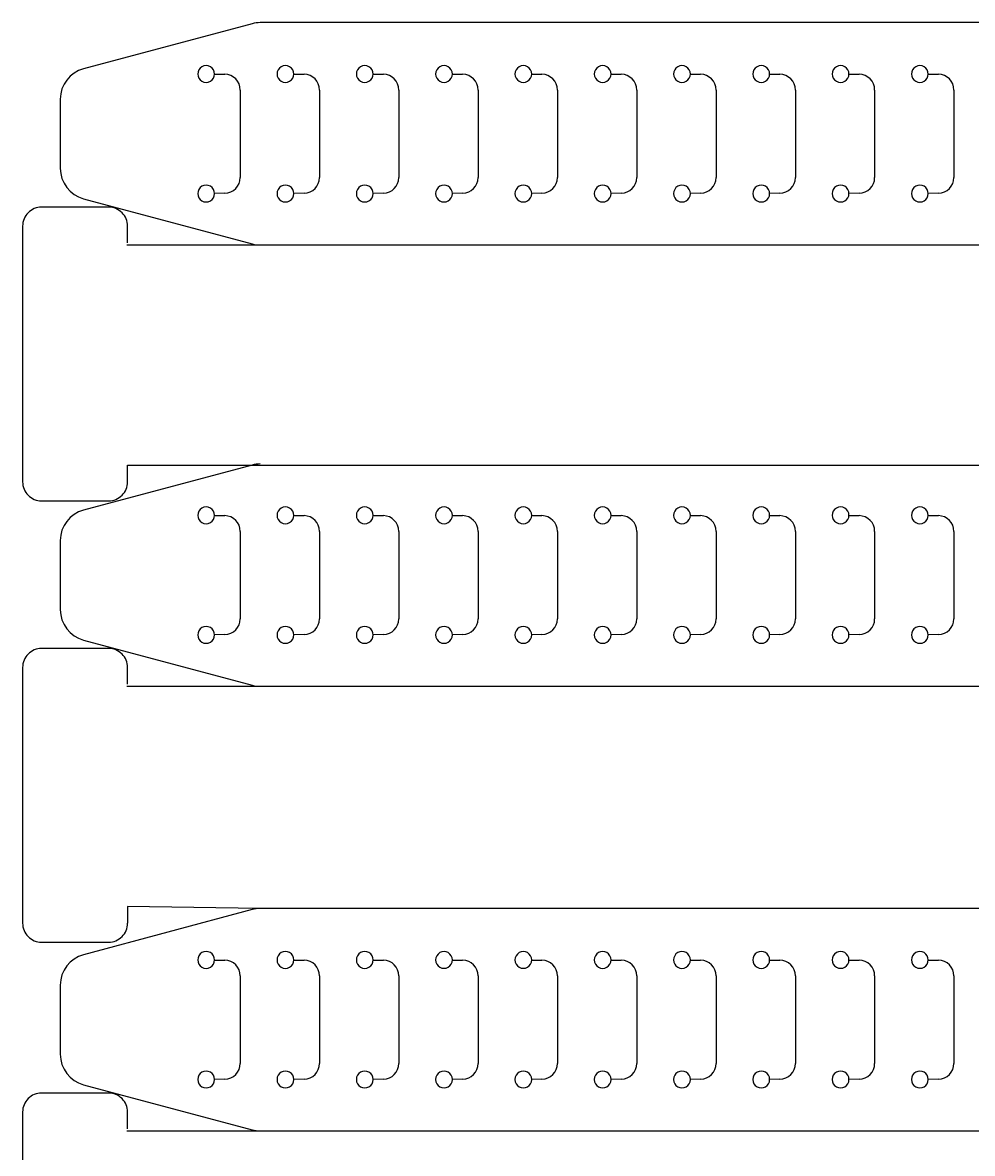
# Model space of a CAD drawing. Extents: x 7 to 1091, y 28 to 643.
# Drawn here: x 10.8 to 101.3, y 134.4 to 242.2 of the extents above; entities that cross this region are included whole.
import ezdxf

# ---------------------------------------------------------------- set-up
doc = ezdxf.new("R2010")
doc.units = 0
doc.layers.add('Layer_1', color=7, linetype='CONTINUOUS')

msp = doc.modelspace()

# ---------------------------------------------------------------- linework, layer by layer
at = {"layer": 'Layer_1', "color": 7}
for p, q in [((32.641773, 242.108433), (16.586566, 237.806466)), ((376.004693, 242.210668), (33.418222, 242.210668)), ((14.363035, 234.908697), (14.363035, 228.312661)), ((16.586566, 225.414865), (32.641773, 221.112898)), ((18.976942, 224.613997), (12.576936, 224.613997)), ((10.776949, 222.813984), (10.776949, 198.414003)), ((20.776955, 221.213996), (20.776955, 222.813984)), ((20.71822, 221.010663), (376.004693, 221.010663)), ((32.641773, 200.026059), (16.586566, 195.724093)), ((20.776955, 198.414003), (20.776955, 200.013992)), ((20.776955, 200.013992), (363.363431, 200.013992)), ((12.576936, 196.61399), (18.976942, 196.61399)), ((14.363034, 192.826323), (14.363034, 186.230287)), ((16.586566, 183.332491), (32.641773, 179.030525)), ((18.976942, 182.531624), (12.576936, 182.531624)), ((10.776949, 180.731611), (10.776949, 156.33163)), ((20.776955, 179.131622), (20.776955, 180.731611)), ((20.71822, 178.92829), (376.004693, 178.92829)), ((32.641773, 157.634944), (16.586566, 153.332977)), ((33.418219, 157.737179), (20.776955, 157.931618)), ((20.776955, 157.931618), (20.776955, 156.33163)), ((376.004693, 157.737179), (33.418219, 157.737179)), ((12.576936, 154.531617), (18.976942, 154.531617)), ((14.363034, 150.435208), (14.363034, 143.839172)), ((16.586566, 140.941376), (32.641773, 136.639409)), ((18.976942, 140.140508), (12.576936, 140.140508)), ((10.776949, 138.340495), (10.776949, 113.940514)), ((20.776955, 136.740507), (20.776955, 138.340495)), ((20.71822, 136.537174), (376.004693, 136.537174))]:
    msp.add_line(p, q, dxfattribs=at)
at = {"layer": 'Layer_1', "color": 1}
for p, q in [((29.062913, 237.29799), (30.03531, 237.282644)), ((29.063019, 237.310664), (29.063019, 237.310664)), ((36.619889, 237.29799), (37.592286, 237.282644)), ((36.619995, 237.310664), (36.619995, 237.310664)), ((44.176894, 237.29799), (45.149262, 237.282644)), ((44.176971, 237.310664), (44.176971, 237.310664)), ((51.733868, 237.29799), (52.706265, 237.282644)), ((51.733974, 237.310664), (51.733974, 237.310664)), ((59.290844, 237.29799), (60.263241, 237.282644)), ((59.290953, 237.310664), (59.290953, 237.310664)), ((66.847823, 237.29799), (67.82022, 237.282644)), ((66.847926, 237.310664), (66.847926, 237.310664)), ((74.404797, 237.29799), (75.377193, 237.282644)), ((74.404903, 237.310664), (74.404903, 237.310664)), ((81.961799, 237.29799), (82.93417, 237.282644)), ((81.961879, 237.310664), (81.961879, 237.310664)), ((89.518776, 237.29799), (90.491175, 237.282644)), ((89.518882, 237.310664), (89.518882, 237.310664)), ((97.075752, 237.29799), (98.048151, 237.282644)), ((97.075858, 237.310664), (97.075858, 237.310664)), ((31.511552, 235.782774), (31.511552, 227.438557)), ((39.068528, 235.782774), (39.068528, 227.438557)), ((46.625505, 235.782774), (46.625505, 227.438557)), ((54.182481, 235.782774), (54.182481, 227.438557)), ((61.739486, 235.782774), (61.739486, 227.438557)), ((69.29646, 235.782774), (69.29646, 227.438557)), ((76.853436, 235.782774), (76.853436, 227.438557)), ((84.410412, 235.782774), (84.410412, 227.438557)), ((91.967389, 235.782774), (91.967389, 227.438557)), ((99.524365, 235.782774), (99.524365, 227.438557)), ((30.03531, 225.93874), (29.062913, 225.923394)), ((29.063019, 225.910667), (29.063019, 225.910667)), ((37.592286, 225.93874), (36.619889, 225.923394)), ((36.619995, 225.910667), (36.619995, 225.910667)), ((45.149262, 225.93874), (44.176894, 225.923394)), ((44.176971, 225.910667), (44.176971, 225.910667)), ((52.706267, 225.93874), (51.733871, 225.923394)), ((51.733974, 225.910667), (51.733974, 225.910667)), ((60.263244, 225.93874), (59.290847, 225.923394)), ((59.290953, 225.910667), (59.290953, 225.910667)), ((67.820217, 225.93874), (66.847821, 225.923394)), ((66.847926, 225.910667), (66.847926, 225.910667)), ((75.377193, 225.93874), (74.404797, 225.923394)), ((74.404903, 225.910667), (74.404903, 225.910667)), ((82.93417, 225.93874), (81.961799, 225.923394)), ((81.961879, 225.910667), (81.961879, 225.910667)), ((90.491172, 225.93874), (89.518776, 225.923394)), ((89.518882, 225.910667), (89.518882, 225.910667)), ((98.048149, 225.93874), (97.075752, 225.923394)), ((97.075858, 225.910667), (97.075858, 225.910667)), ((29.062913, 195.215617), (30.03531, 195.200271)), ((29.063019, 195.22829), (29.063019, 195.22829)), ((36.619889, 195.215617), (37.592286, 195.200271)), ((36.619995, 195.22829), (36.619995, 195.22829)), ((44.176892, 195.215617), (45.149262, 195.200271)), ((44.176971, 195.22829), (44.176971, 195.22829)), ((51.733868, 195.215617), (52.706265, 195.200271)), ((51.733974, 195.22829), (51.733974, 195.22829)), ((59.290844, 195.215617), (60.263241, 195.200271)), ((59.29095, 195.22829), (59.29095, 195.22829)), ((66.847821, 195.215617), (67.820217, 195.200271)), ((66.847926, 195.22829), (66.847926, 195.22829)), ((74.404797, 195.215617), (75.377193, 195.200271)), ((74.404903, 195.22829), (74.404903, 195.22829)), ((81.961799, 195.215617), (82.93417, 195.200271)), ((81.961879, 195.22829), (81.961879, 195.22829)), ((89.518776, 195.215617), (90.491172, 195.200271)), ((89.518882, 195.22829), (89.518882, 195.22829)), ((97.075752, 195.215617), (98.048149, 195.200271)), ((97.075858, 195.22829), (97.075858, 195.22829)), ((31.511552, 193.700401), (31.511552, 185.356183)), ((39.068528, 193.700401), (39.068528, 185.356183)), ((46.625505, 193.700401), (46.625505, 185.356183)), ((54.182481, 193.700401), (54.182481, 185.356183)), ((61.739484, 193.700401), (61.739484, 185.356183)), ((69.29646, 193.700401), (69.29646, 185.356183)), ((76.853436, 193.700401), (76.853436, 185.356183)), ((84.410412, 193.700401), (84.410412, 185.356183)), ((91.967389, 193.700401), (91.967389, 185.356183)), ((99.524365, 193.700401), (99.524365, 185.356183)), ((30.03531, 183.856366), (29.062913, 183.84102)), ((29.063019, 183.828294), (29.063019, 183.828294)), ((37.592286, 183.856366), (36.619889, 183.84102)), ((36.619995, 183.828294), (36.619995, 183.828294)), ((45.149262, 183.856366), (44.176892, 183.84102)), ((44.176971, 183.828294), (44.176971, 183.828294)), ((52.706265, 183.856366), (51.733868, 183.84102)), ((51.733974, 183.828294), (51.733974, 183.828294)), ((60.263241, 183.856366), (59.290844, 183.84102)), ((59.29095, 183.828294), (59.29095, 183.828294)), ((67.820217, 183.856366), (66.847821, 183.84102)), ((66.847926, 183.828294), (66.847926, 183.828294)), ((75.377193, 183.856366), (74.404797, 183.84102)), ((74.404903, 183.828294), (74.404903, 183.828294)), ((82.93417, 183.856366), (81.961799, 183.84102)), ((81.961879, 183.828294), (81.961879, 183.828294)), ((90.491172, 183.856366), (89.518776, 183.84102)), ((89.518882, 183.828294), (89.518882, 183.828294)), ((98.048149, 183.856366), (97.075752, 183.84102)), ((97.075858, 183.828294), (97.075858, 183.828294)), ((29.062913, 152.824501), (30.03531, 152.809155)), ((29.063019, 152.837175), (29.063019, 152.837175)), ((36.619889, 152.824501), (37.592286, 152.809155)), ((36.619995, 152.837175), (36.619995, 152.837175)), ((44.176892, 152.824501), (45.149262, 152.809155)), ((44.176971, 152.837175), (44.176971, 152.837175)), ((51.733868, 152.824501), (52.706265, 152.809155)), ((51.733974, 152.837175), (51.733974, 152.837175)), ((59.290844, 152.824501), (60.263241, 152.809155)), ((59.29095, 152.837175), (59.29095, 152.837175)), ((66.847821, 152.824501), (67.820217, 152.809155)), ((66.847926, 152.837175), (66.847926, 152.837175)), ((74.404797, 152.824501), (75.377193, 152.809155)), ((74.404903, 152.837175), (74.404903, 152.837175)), ((81.961799, 152.824501), (82.93417, 152.809155)), ((81.961879, 152.837175), (81.961879, 152.837175)), ((89.518776, 152.824501), (90.491172, 152.809155)), ((89.518882, 152.837175), (89.518882, 152.837175)), ((97.075752, 152.824501), (98.048149, 152.809155)), ((97.075858, 152.837175), (97.075858, 152.837175)), ((31.511552, 151.309285), (31.511552, 142.965068)), ((39.068528, 151.309285), (39.068528, 142.965068)), ((46.625505, 151.309285), (46.625505, 142.965068)), ((54.182481, 151.309285), (54.182481, 142.965068)), ((61.739484, 151.309285), (61.739484, 142.965068)), ((69.29646, 151.309285), (69.29646, 142.965068)), ((76.853436, 151.309285), (76.853436, 142.965068)), ((84.410412, 151.309285), (84.410412, 142.965068)), ((91.967389, 151.309285), (91.967389, 142.965068)), ((99.524365, 151.309285), (99.524365, 142.965068)), ((30.03531, 141.465251), (29.062913, 141.449905)), ((29.063019, 141.437178), (29.063019, 141.437178)), ((37.592286, 141.465251), (36.619889, 141.449905)), ((36.619995, 141.437178), (36.619995, 141.437178)), ((45.149262, 141.465251), (44.176892, 141.449905)), ((44.176971, 141.437178), (44.176971, 141.437178)), ((52.706265, 141.465251), (51.733868, 141.449905)), ((51.733974, 141.437178), (51.733974, 141.437178)), ((60.263241, 141.465251), (59.290844, 141.449905)), ((59.29095, 141.437178), (59.29095, 141.437178)), ((67.820217, 141.465251), (66.847821, 141.449905)), ((66.847926, 141.437178), (66.847926, 141.437178)), ((75.377193, 141.465251), (74.404797, 141.449905)), ((74.404903, 141.437178), (74.404903, 141.437178)), ((82.93417, 141.465251), (81.961799, 141.449905)), ((81.961879, 141.437178), (81.961879, 141.437178)), ((90.491172, 141.465251), (89.518776, 141.449905)), ((89.518882, 141.437178), (89.518882, 141.437178)), ((98.048149, 141.465251), (97.075752, 141.449905)), ((97.075858, 141.437178), (97.075858, 141.437178))]:
    msp.add_line(p, q, dxfattribs=at)
at = {"layer": 'Layer_1', "color": 7}
for points in [[(33.418222, 242.210668), (33.156051, 242.210668), (32.895011, 242.176298), (32.641775, 242.108433)], [(16.586566, 237.806466), (15.275024, 237.455047), (14.363037, 236.266512), (14.363035, 234.908697)], [(14.363035, 228.312634), (14.363037, 226.954819), (15.275024, 225.766311), (16.586566, 225.414865)], [(12.576936, 224.613997), (12.099548, 224.613997), (11.641713, 224.424344), (11.304158, 224.086762)], [(20.249747, 224.086789), (19.912191, 224.424344), (19.45433, 224.613997), (18.976942, 224.613997)], [(11.304158, 224.086762), (10.966576, 223.749207), (10.776949, 223.291372), (10.776949, 222.813984)], [(20.776955, 222.813984), (20.776955, 223.291372), (20.587328, 223.749207), (20.249747, 224.086789)], [(32.641773, 221.112898), (32.895008, 221.045059), (33.156051, 221.010663), (33.418219, 221.010663)], [(33.418219, 200.128294), (33.156049, 200.128294), (32.895008, 200.093925), (32.641773, 200.026059)], [(10.776949, 198.414003), (10.776949, 197.936616), (10.966576, 197.478781), (11.304158, 197.141199)], [(20.249747, 197.141199), (20.587328, 197.478754), (20.776955, 197.936589), (20.776955, 198.414003)], [(11.304158, 197.141199), (11.641713, 196.803643), (12.099548, 196.61399), (12.576936, 196.61399)], [(18.976942, 196.61399), (19.45433, 196.61399), (19.912191, 196.803617), (20.249747, 197.141199)], [(16.586566, 195.724093), (15.275023, 195.372673), (14.363036, 194.184139), (14.363034, 192.826323)], [(14.363034, 186.230261), (14.363036, 184.872446), (15.275023, 183.683937), (16.586566, 183.332491)], [(12.576936, 182.531624), (12.099548, 182.531624), (11.641713, 182.341971), (11.304158, 182.004389)], [(20.249746, 182.004415), (19.912191, 182.341971), (19.454329, 182.531624), (18.976942, 182.531624)], [(11.304158, 182.004389), (10.966576, 181.666833), (10.776949, 181.208998), (10.776949, 180.731611)], [(20.776955, 180.731611), (20.776955, 181.208998), (20.587328, 181.666833), (20.249746, 182.004415)], [(32.641773, 179.030525), (32.895008, 178.962686), (33.156049, 178.92829), (33.418219, 178.92829)], [(33.418219, 157.737179), (33.156049, 157.737179), (32.895008, 157.702809), (32.641773, 157.634944)], [(10.776949, 156.33163), (10.776949, 155.854242), (10.966576, 155.396407), (11.304158, 155.058825)], [(20.249746, 155.058825), (20.587328, 155.396381), (20.776955, 155.854216), (20.776955, 156.33163)], [(11.304158, 155.058825), (11.641713, 154.72127), (12.099548, 154.531617), (12.576936, 154.531617)], [(18.976942, 154.531617), (19.454329, 154.531617), (19.912191, 154.721243), (20.249746, 155.058825)], [(16.586566, 153.332977), (15.275023, 152.981558), (14.363036, 151.793023), (14.363034, 150.435208)], [(14.363034, 143.839145), (14.363036, 142.48133), (15.275023, 141.292822), (16.586566, 140.941376)], [(11.304158, 139.613273), (10.966576, 139.275718), (10.776949, 138.817883), (10.776949, 138.340495)], [(12.576936, 140.140508), (12.099548, 140.140508), (11.641713, 139.950855), (11.304158, 139.613273)], [(20.249746, 139.6133), (19.912191, 139.950855), (19.454329, 140.140508), (18.976942, 140.140508)], [(20.776955, 138.340495), (20.776955, 138.817883), (20.587328, 139.275718), (20.249746, 139.6133)], [(32.641773, 136.639409), (32.895008, 136.57157), (33.156049, 136.537174), (33.418219, 136.537174)]]:
    msp.add_open_spline(points, degree=3, dxfattribs=at)
at = {"layer": 'Layer_1', "color": 1}
for points in [[(27.862146, 238.006042), (27.614176, 237.862452), (27.46194, 237.597207), (27.463033, 237.310664)], [(27.463033, 237.310664), (27.461975, 237.024146), (27.614176, 236.758902), (27.862146, 236.615312)], [(28.663905, 238.006042), (28.415938, 238.149631), (28.110111, 238.149631), (27.862144, 238.006042)], [(29.063019, 237.310664), (29.064077, 237.597207), (28.911873, 237.862452), (28.663905, 238.006042)], [(28.663905, 236.615312), (28.911873, 236.758902), (29.064111, 237.024146), (29.063019, 237.310664)], [(31.511552, 235.782774), (31.511555, 236.601951), (30.854372, 237.269627), (30.03531, 237.282591)], [(35.41912, 238.006042), (35.171155, 237.862452), (35.018916, 237.597207), (35.020007, 237.310664)], [(35.020009, 237.310664), (35.018951, 237.024146), (35.171155, 236.758902), (35.419123, 236.615312)], [(36.220882, 238.006042), (35.972917, 238.149631), (35.66709, 238.149631), (35.41912, 238.006042)], [(36.619995, 237.310664), (36.621053, 237.597207), (36.468849, 237.862452), (36.220882, 238.006042)], [(36.220882, 236.615312), (36.468849, 236.758902), (36.621088, 237.024146), (36.619998, 237.310664)], [(39.068528, 235.782774), (39.068531, 236.601951), (38.411348, 237.269627), (37.592286, 237.282591)], [(42.976038, 238.0062), (42.728041, 237.862585), (42.575816, 237.59726), (42.576983, 237.310664)], [(42.576983, 237.310664), (42.575925, 237.024093), (42.728041, 236.758769), (42.976038, 236.615153)], [(43.777916, 238.0062), (43.529919, 238.149843), (43.224035, 238.149843), (42.976038, 238.0062)], [(44.176971, 237.310664), (44.178029, 237.59726), (44.025913, 237.862585), (43.777916, 238.0062)], [(43.777916, 236.615153), (44.025913, 236.758769), (44.178135, 237.024093), (44.176971, 237.310664)], [(46.625505, 235.782774), (46.625507, 236.601951), (45.968325, 237.269627), (45.149262, 237.282591)], [(50.533961, 238.003502), (50.286438, 237.8606), (50.133959, 237.596493), (50.133959, 237.310664)], [(50.133959, 237.310664), (50.133959, 237.024861), (50.286438, 236.760754), (50.533961, 236.617852)], [(51.333971, 238.003502), (51.086451, 238.146403), (50.781484, 238.146403), (50.533961, 238.003502)], [(51.733974, 237.310664), (51.733974, 237.596493), (51.581494, 237.8606), (51.333971, 238.003502)], [(51.333971, 236.617852), (51.581494, 236.760754), (51.733974, 237.024861), (51.733974, 237.310664)], [(54.182481, 235.782774), (54.182484, 236.601951), (53.525319, 237.2696), (52.706267, 237.282591)], [(58.09094, 238.003502), (57.843415, 237.8606), (57.690935, 237.596493), (57.690935, 237.310664)], [(57.690935, 237.310664), (57.690935, 237.024861), (57.843415, 236.760754), (58.09094, 236.617852)], [(58.890945, 238.003502), (58.643425, 238.146403), (58.338463, 238.146403), (58.09094, 238.003502)], [(59.290953, 237.310664), (59.290953, 237.596493), (59.138468, 237.8606), (58.890945, 238.003502)], [(58.890945, 236.617852), (59.138468, 236.760754), (59.290953, 237.024861), (59.290953, 237.310664)], [(61.739486, 235.782774), (61.739489, 236.601951), (61.082304, 237.269627), (60.263244, 237.282591)], [(65.647051, 238.006042), (65.399084, 237.862452), (65.246848, 237.597207), (65.247938, 237.310664)], [(65.247941, 237.310664), (65.246882, 237.024146), (65.399084, 236.758902), (65.647054, 236.615312)], [(66.448816, 238.006042), (66.200848, 238.149631), (65.895022, 238.149631), (65.647054, 238.006042)], [(66.847926, 237.310664), (66.848985, 237.597207), (66.696781, 237.862452), (66.448813, 238.006042)], [(66.448816, 236.615312), (66.696783, 236.758902), (66.849022, 237.024146), (66.847929, 237.310664)], [(69.29646, 235.782774), (69.296463, 236.601951), (68.63928, 237.269627), (67.820217, 237.282591)], [(73.204028, 238.006042), (72.95606, 237.862452), (72.803824, 237.597207), (72.804914, 237.310664)], [(72.804914, 237.310664), (72.803856, 237.024146), (72.95606, 236.758902), (73.204028, 236.615312)], [(74.005789, 238.006042), (73.757822, 238.149631), (73.451995, 238.149631), (73.204028, 238.006042)], [(74.404903, 237.310664), (74.405961, 237.597207), (74.253757, 237.862452), (74.005789, 238.006042)], [(74.005789, 236.615312), (74.253757, 236.758902), (74.405995, 237.024146), (74.404903, 237.310664)], [(76.853436, 235.782774), (76.853439, 236.601951), (76.196256, 237.269627), (75.377193, 237.282591)], [(80.760946, 238.0062), (80.512946, 237.862585), (80.360729, 237.59726), (80.361891, 237.310664)], [(80.361891, 237.310664), (80.360832, 237.024093), (80.512946, 236.758769), (80.760946, 236.615153)], [(81.562824, 238.0062), (81.314827, 238.149843), (81.008942, 238.149843), (80.760946, 238.0062)], [(81.961879, 237.310664), (81.962937, 237.59726), (81.81082, 237.862585), (81.562824, 238.0062)], [(81.562824, 236.615153), (81.81082, 236.758769), (81.963046, 237.024093), (81.961879, 237.310664)], [(84.410412, 235.782774), (84.410415, 236.601951), (83.753232, 237.269627), (82.93417, 237.282591)], [(88.318872, 238.003502), (88.071349, 237.8606), (87.918867, 237.596493), (87.918867, 237.310664)], [(87.918867, 237.310664), (87.918867, 237.024861), (88.071349, 236.760754), (88.318872, 236.617852)], [(89.118877, 238.003502), (88.871354, 238.146403), (88.566395, 238.146403), (88.318872, 238.003502)], [(89.518882, 237.310664), (89.518882, 237.596493), (89.366402, 237.8606), (89.118877, 238.003502)], [(89.118877, 236.617852), (89.366402, 236.760754), (89.518882, 237.024861), (89.518882, 237.310664)], [(91.967389, 235.782774), (91.967391, 236.601951), (91.310225, 237.2696), (90.491172, 237.282591)], [(95.875845, 238.003502), (95.628322, 237.8606), (95.475843, 237.596493), (95.475843, 237.310664)], [(95.475843, 237.310664), (95.475843, 237.024861), (95.628325, 236.760754), (95.875845, 236.617852)], [(96.675855, 238.003502), (96.428332, 238.146403), (96.123368, 238.146403), (95.875845, 238.003502)], [(97.075858, 237.310664), (97.075858, 237.596493), (96.923378, 237.8606), (96.675855, 238.003502)], [(96.675855, 236.617852), (96.923378, 236.760754), (97.075858, 237.024861), (97.075858, 237.310664)], [(99.524365, 235.782774), (99.524368, 236.601951), (98.867201, 237.2696), (98.048149, 237.282591)], [(27.862146, 236.615312), (28.110114, 236.471723), (28.41594, 236.471723), (28.663908, 236.615312)], [(35.41912, 236.615312), (35.667087, 236.471723), (35.972914, 236.471723), (36.220882, 236.615312)], [(42.976038, 236.615153), (43.224035, 236.471511), (43.529919, 236.471511), (43.777916, 236.615153)], [(50.533961, 236.617852), (50.781484, 236.474924), (51.086451, 236.474924), (51.333971, 236.617852)], [(58.09094, 236.617852), (58.338463, 236.474924), (58.643425, 236.474924), (58.890945, 236.617852)], [(65.647051, 236.615312), (65.895019, 236.471723), (66.200848, 236.471723), (66.448813, 236.615312)], [(73.204028, 236.615312), (73.451998, 236.471723), (73.757822, 236.471723), (74.005789, 236.615312)], [(80.760946, 236.615153), (81.008945, 236.471511), (81.314827, 236.471511), (81.562824, 236.615153)], [(88.318872, 236.617852), (88.566395, 236.474924), (88.871354, 236.474924), (89.118877, 236.617852)], [(95.875845, 236.617852), (96.123368, 236.474924), (96.428332, 236.474924), (96.675855, 236.617852)], [(27.862146, 226.606045), (27.614176, 226.462456), (27.46194, 226.197211), (27.463033, 225.910667)], [(28.663905, 226.606045), (28.415938, 226.749635), (28.110111, 226.749635), (27.862144, 226.606045)], [(29.063019, 225.910667), (29.064077, 226.197211), (28.911873, 226.462456), (28.663905, 226.606045)], [(30.03531, 225.93874), (30.854372, 225.951704), (31.511555, 226.619407), (31.511552, 227.438557)], [(35.41912, 226.606045), (35.171155, 226.462456), (35.018916, 226.197211), (35.020007, 225.910667)], [(36.220882, 226.606045), (35.972917, 226.749635), (35.66709, 226.749635), (35.41912, 226.606045)], [(36.619995, 225.910667), (36.621053, 226.197211), (36.468849, 226.462456), (36.220882, 226.606045)], [(37.592286, 225.93874), (38.411351, 225.951704), (39.068531, 226.619407), (39.068528, 227.438557)], [(42.976038, 226.606204), (42.728041, 226.462588), (42.575816, 226.197264), (42.576983, 225.910667)], [(43.777916, 226.606204), (43.529919, 226.749846), (43.224035, 226.749846), (42.976038, 226.606204)], [(44.176971, 225.910667), (44.178029, 226.197264), (44.025913, 226.462588), (43.777916, 226.606204)], [(45.149262, 225.93874), (45.968327, 225.951704), (46.625507, 226.619407), (46.625505, 227.438557)], [(50.533961, 226.603505), (50.286438, 226.460604), (50.133959, 226.196497), (50.133959, 225.910667)], [(51.333971, 226.603505), (51.086451, 226.746407), (50.781484, 226.746407), (50.533961, 226.603505)], [(51.733974, 225.910667), (51.733974, 226.196497), (51.581494, 226.460604), (51.333971, 226.603505)], [(52.706267, 225.93874), (53.525319, 225.951704), (54.182484, 226.619407), (54.182481, 227.438557)], [(58.09094, 226.603505), (57.843415, 226.460604), (57.690935, 226.196497), (57.690935, 225.910667)], [(58.890945, 226.603505), (58.643425, 226.746407), (58.338463, 226.746407), (58.09094, 226.603505)], [(59.290953, 225.910667), (59.290953, 226.196497), (59.138468, 226.460604), (58.890945, 226.603505)], [(60.263244, 225.93874), (61.082306, 225.951704), (61.739489, 226.619407), (61.739486, 227.438557)], [(65.647051, 226.606045), (65.399084, 226.462456), (65.246848, 226.197211), (65.247938, 225.910667)], [(66.448816, 226.606045), (66.200848, 226.749635), (65.895022, 226.749635), (65.647054, 226.606045)], [(66.847926, 225.910667), (66.848985, 226.197211), (66.696781, 226.462456), (66.448813, 226.606045)], [(67.820217, 225.93874), (68.63928, 225.951704), (69.296463, 226.619407), (69.29646, 227.438557)], [(73.204028, 226.606045), (72.95606, 226.462456), (72.803824, 226.197211), (72.804914, 225.910667)], [(74.005789, 226.606045), (73.757822, 226.749635), (73.451995, 226.749635), (73.204028, 226.606045)], [(74.404903, 225.910667), (74.405961, 226.197211), (74.253757, 226.462456), (74.005789, 226.606045)], [(75.377193, 225.93874), (76.196256, 225.951704), (76.853439, 226.619407), (76.853436, 227.438557)], [(80.760946, 226.606204), (80.512946, 226.462588), (80.360729, 226.197264), (80.361891, 225.910667)], [(81.562824, 226.606204), (81.314827, 226.749846), (81.008942, 226.749846), (80.760946, 226.606204)], [(81.961879, 225.910667), (81.962937, 226.197264), (81.81082, 226.462588), (81.562824, 226.606204)], [(82.93417, 225.93874), (83.753232, 225.951704), (84.410415, 226.619407), (84.410412, 227.438557)], [(88.318872, 226.603505), (88.071349, 226.460604), (87.918867, 226.196497), (87.918867, 225.910667)], [(89.118877, 226.603505), (88.871354, 226.746407), (88.566395, 226.746407), (88.318872, 226.603505)], [(89.518882, 225.910667), (89.518882, 226.196497), (89.366402, 226.460604), (89.118877, 226.603505)], [(90.491172, 225.93874), (91.310225, 225.951704), (91.967391, 226.619407), (91.967389, 227.438557)], [(95.875845, 226.603505), (95.628322, 226.460604), (95.475843, 226.196497), (95.475843, 225.910667)], [(96.675855, 226.603505), (96.428332, 226.746407), (96.123368, 226.746407), (95.875845, 226.603505)], [(97.075858, 225.910667), (97.075858, 226.196497), (96.923378, 226.460604), (96.675855, 226.603505)], [(98.048149, 225.93874), (98.867201, 225.951704), (99.524368, 226.619407), (99.524365, 227.438557)], [(27.463033, 225.910667), (27.461975, 225.62415), (27.614176, 225.358905), (27.862146, 225.215316)], [(28.663905, 225.215316), (28.911873, 225.358905), (29.064111, 225.62415), (29.063019, 225.910667)], [(35.020009, 225.910667), (35.018951, 225.62415), (35.171155, 225.358905), (35.419123, 225.215316)], [(36.220882, 225.215316), (36.468849, 225.358905), (36.621088, 225.62415), (36.619998, 225.910667)], [(42.576983, 225.910667), (42.575925, 225.624097), (42.728041, 225.358773), (42.976038, 225.215131)], [(43.777916, 225.215131), (44.025913, 225.358773), (44.178135, 225.624097), (44.176971, 225.910667)], [(50.133959, 225.910667), (50.133959, 225.624865), (50.286438, 225.360757), (50.533961, 225.217856)], [(51.333971, 225.217856), (51.581494, 225.360757), (51.733974, 225.624865), (51.733974, 225.910667)], [(57.690935, 225.910667), (57.690935, 225.624865), (57.843415, 225.360757), (58.09094, 225.217856)], [(58.890945, 225.217856), (59.138468, 225.360757), (59.290953, 225.624865), (59.290953, 225.910667)], [(65.247941, 225.910667), (65.246882, 225.62415), (65.399084, 225.358905), (65.647054, 225.215316)], [(66.448816, 225.215316), (66.696783, 225.358905), (66.849022, 225.62415), (66.847929, 225.910667)], [(72.804914, 225.910667), (72.803856, 225.62415), (72.95606, 225.358905), (73.204028, 225.215316)], [(74.005789, 225.215316), (74.253757, 225.358905), (74.405995, 225.62415), (74.404903, 225.910667)], [(80.361891, 225.910667), (80.360832, 225.624097), (80.512946, 225.358773), (80.760946, 225.215131)], [(81.562824, 225.215131), (81.81082, 225.358773), (81.963046, 225.624097), (81.961879, 225.910667)], [(87.918867, 225.910667), (87.918867, 225.624865), (88.071349, 225.360757), (88.318872, 225.217856)], [(89.118877, 225.217856), (89.366402, 225.360757), (89.518882, 225.624865), (89.518882, 225.910667)], [(95.475843, 225.910667), (95.475843, 225.624865), (95.628325, 225.360757), (95.875845, 225.217856)], [(96.675855, 225.217856), (96.923378, 225.360757), (97.075858, 225.624865), (97.075858, 225.910667)], [(27.862146, 225.215316), (28.110114, 225.071727), (28.41594, 225.071727), (28.663908, 225.215316)], [(35.41912, 225.215316), (35.667087, 225.071727), (35.972914, 225.071727), (36.220882, 225.215316)], [(42.976038, 225.215131), (43.224035, 225.071515), (43.529919, 225.071515), (43.777916, 225.215131)], [(50.533961, 225.217856), (50.781484, 225.074928), (51.086451, 225.074928), (51.333971, 225.217856)], [(58.09094, 225.217856), (58.338463, 225.074928), (58.643425, 225.074928), (58.890945, 225.217856)], [(65.647051, 225.215316), (65.895019, 225.071727), (66.200848, 225.071727), (66.448813, 225.215316)], [(73.204028, 225.215316), (73.451998, 225.071727), (73.757822, 225.071727), (74.005789, 225.215316)], [(80.760946, 225.215131), (81.008945, 225.071515), (81.314827, 225.071515), (81.562824, 225.215131)], [(88.318872, 225.217856), (88.566395, 225.074928), (88.871354, 225.074928), (89.118877, 225.217856)], [(95.875845, 225.217856), (96.123368, 225.074928), (96.428332, 225.074928), (96.675855, 225.217856)], [(27.862144, 195.923668), (27.614176, 195.780079), (27.461938, 195.514834), (27.46303, 195.22829)], [(27.46303, 195.22829), (27.461972, 194.941773), (27.614176, 194.676528), (27.862144, 194.532939)], [(28.663905, 195.923668), (28.415938, 196.067258), (28.110111, 196.067258), (27.862144, 195.923668)], [(29.063019, 195.22829), (29.064077, 195.514834), (28.911873, 195.780079), (28.663905, 195.923668)], [(28.663905, 194.532939), (28.911873, 194.676528), (29.064111, 194.941773), (29.063019, 195.22829)], [(31.511552, 193.700401), (31.511555, 194.519577), (30.854372, 195.187253), (30.03531, 195.200218)], [(35.41912, 195.923668), (35.171152, 195.780079), (35.018914, 195.514834), (35.020007, 195.22829)], [(35.020007, 195.22829), (35.018948, 194.941773), (35.171152, 194.676528), (35.41912, 194.532939)], [(36.220882, 195.923668), (35.972914, 196.067258), (35.667087, 196.067258), (35.41912, 195.923668)], [(36.619995, 195.22829), (36.621053, 195.514834), (36.468849, 195.780079), (36.220882, 195.923668)], [(36.220882, 194.532939), (36.468849, 194.676528), (36.621088, 194.941773), (36.619995, 195.22829)], [(39.068528, 193.700401), (39.068531, 194.519577), (38.411348, 195.187253), (37.592286, 195.200218)], [(42.976038, 195.923827), (42.728041, 195.780211), (42.575816, 195.514887), (42.576983, 195.22829)], [(42.576983, 195.22829), (42.575925, 194.94172), (42.728041, 194.676396), (42.976038, 194.53278)], [(43.777916, 195.923827), (43.529919, 196.067469), (43.224035, 196.067469), (42.976038, 195.923827)], [(44.176971, 195.22829), (44.178029, 195.514887), (44.025913, 195.780211), (43.777916, 195.923827)], [(43.777916, 194.53278), (44.025913, 194.676396), (44.178135, 194.94172), (44.176971, 195.22829)], [(46.625505, 193.700401), (46.625507, 194.519577), (45.968325, 195.187253), (45.149262, 195.200218)], [(50.533961, 195.921128), (50.286438, 195.778227), (50.133959, 195.51412), (50.133959, 195.22829)], [(50.133959, 195.22829), (50.133959, 194.942487), (50.286438, 194.67838), (50.533961, 194.535479)], [(51.333971, 195.921128), (51.086449, 196.06403), (50.781484, 196.06403), (50.533961, 195.921128)], [(51.733974, 195.22829), (51.733974, 195.51412), (51.581494, 195.778227), (51.333971, 195.921128)], [(51.333971, 194.535479), (51.581494, 194.67838), (51.733974, 194.942487), (51.733974, 195.22829)], [(54.182481, 193.700401), (54.182484, 194.519577), (53.525317, 195.187227), (52.706265, 195.200218)], [(58.09094, 195.921128), (57.843415, 195.778227), (57.690935, 195.51412), (57.690935, 195.22829)], [(57.690935, 195.22829), (57.690935, 194.942487), (57.843415, 194.67838), (58.09094, 194.535479)], [(58.890945, 195.921128), (58.643422, 196.06403), (58.338463, 196.06403), (58.09094, 195.921128)], [(59.29095, 195.22829), (59.29095, 195.51412), (59.138468, 195.778227), (58.890945, 195.921128)], [(58.890945, 194.535479), (59.138468, 194.67838), (59.29095, 194.942487), (59.29095, 195.22829)], [(61.739484, 193.700401), (61.739486, 194.519577), (61.082304, 195.187253), (60.263241, 195.200218)], [(65.647051, 195.923668), (65.399084, 195.780079), (65.246845, 195.514834), (65.247938, 195.22829)], [(65.247938, 195.22829), (65.24688, 194.941773), (65.399084, 194.676528), (65.647051, 194.532939)], [(66.448813, 195.923668), (66.200845, 196.067258), (65.895019, 196.067258), (65.647051, 195.923668)], [(66.847926, 195.22829), (66.848985, 195.514834), (66.696781, 195.780079), (66.448813, 195.923668)], [(66.448813, 194.532939), (66.696781, 194.676528), (66.849019, 194.941773), (66.847926, 195.22829)], [(69.29646, 193.700401), (69.296463, 194.519577), (68.63928, 195.187253), (67.820217, 195.200218)], [(73.204028, 195.923668), (72.95606, 195.780079), (72.803822, 195.514834), (72.804914, 195.22829)], [(72.804914, 195.22829), (72.803856, 194.941773), (72.95606, 194.676528), (73.204028, 194.532939)], [(74.005789, 195.923668), (73.757822, 196.067258), (73.451995, 196.067258), (73.204028, 195.923668)], [(74.404903, 195.22829), (74.405961, 195.514834), (74.253757, 195.780079), (74.005789, 195.923668)], [(74.005789, 194.532939), (74.253757, 194.676528), (74.405995, 194.941773), (74.404903, 195.22829)], [(76.853436, 193.700401), (76.853439, 194.519577), (76.196256, 195.187253), (75.377193, 195.200218)], [(80.760946, 195.923827), (80.512946, 195.780211), (80.360726, 195.514887), (80.361891, 195.22829)], [(80.361891, 195.22829), (80.360832, 194.94172), (80.512946, 194.676396), (80.760946, 194.53278)], [(81.562824, 195.923827), (81.314827, 196.067469), (81.008942, 196.067469), (80.760946, 195.923827)], [(81.961879, 195.22829), (81.962937, 195.514887), (81.81082, 195.780211), (81.562824, 195.923827)], [(81.562824, 194.53278), (81.81082, 194.676396), (81.963046, 194.94172), (81.961879, 195.22829)], [(84.410412, 193.700401), (84.410415, 194.519577), (83.753232, 195.187253), (82.93417, 195.200218)], [(88.318872, 195.921128), (88.071349, 195.778227), (87.918867, 195.51412), (87.918867, 195.22829)], [(87.918867, 195.22829), (87.918867, 194.942487), (88.071349, 194.67838), (88.318872, 194.535479)], [(89.118877, 195.921128), (88.871354, 196.06403), (88.566395, 196.06403), (88.318872, 195.921128)], [(89.518882, 195.22829), (89.518882, 195.51412), (89.366402, 195.778227), (89.118877, 195.921128)], [(89.118877, 194.535479), (89.366402, 194.67838), (89.518882, 194.942487), (89.518882, 195.22829)], [(91.967389, 193.700401), (91.967391, 194.519577), (91.310225, 195.187227), (90.491172, 195.200218)], [(95.875845, 195.921128), (95.628322, 195.778227), (95.475843, 195.51412), (95.475843, 195.22829)], [(95.475843, 195.22829), (95.475843, 194.942487), (95.628322, 194.67838), (95.875845, 194.535479)], [(96.675855, 195.921128), (96.428332, 196.06403), (96.123368, 196.06403), (95.875845, 195.921128)], [(97.075858, 195.22829), (97.075858, 195.51412), (96.923378, 195.778227), (96.675855, 195.921128)], [(96.675855, 194.535479), (96.923378, 194.67838), (97.075858, 194.942487), (97.075858, 195.22829)], [(99.524365, 193.700401), (99.524368, 194.519577), (98.867201, 195.187227), (98.048149, 195.200218)], [(27.862144, 194.532939), (28.110111, 194.389349), (28.415938, 194.389349), (28.663905, 194.532939)], [(35.41912, 194.532939), (35.667087, 194.389349), (35.972914, 194.389349), (36.220882, 194.532939)], [(42.976038, 194.53278), (43.224035, 194.389138), (43.529919, 194.389138), (43.777916, 194.53278)], [(50.533961, 194.535479), (50.781484, 194.392551), (51.086449, 194.392551), (51.333971, 194.535479)], [(58.09094, 194.535479), (58.338463, 194.392551), (58.643422, 194.392551), (58.890945, 194.535479)], [(65.647051, 194.532939), (65.895019, 194.389349), (66.200845, 194.389349), (66.448813, 194.532939)], [(73.204028, 194.532939), (73.451995, 194.389349), (73.757822, 194.389349), (74.005789, 194.532939)], [(80.760946, 194.53278), (81.008942, 194.389138), (81.314827, 194.389138), (81.562824, 194.53278)], [(88.318872, 194.535479), (88.566395, 194.392551), (88.871354, 194.392551), (89.118877, 194.535479)], [(95.875845, 194.535479), (96.123368, 194.392551), (96.428332, 194.392551), (96.675855, 194.535479)], [(27.862144, 184.523672), (27.614176, 184.380083), (27.461938, 184.114838), (27.46303, 183.828294)], [(28.663905, 184.523672), (28.415938, 184.667261), (28.110111, 184.667261), (27.862144, 184.523672)], [(29.063019, 183.828294), (29.064077, 184.114838), (28.911873, 184.380083), (28.663905, 184.523672)], [(30.03531, 183.856366), (30.854372, 183.869331), (31.511555, 184.537033), (31.511552, 185.356183)], [(35.41912, 184.523672), (35.171152, 184.380083), (35.018914, 184.114838), (35.020007, 183.828294)], [(36.220882, 184.523672), (35.972914, 184.667261), (35.667087, 184.667261), (35.41912, 184.523672)], [(36.619995, 183.828294), (36.621053, 184.114838), (36.468849, 184.380083), (36.220882, 184.523672)], [(37.592286, 183.856366), (38.411348, 183.869331), (39.068531, 184.537033), (39.068528, 185.356183)], [(42.976038, 184.523831), (42.728041, 184.380215), (42.575816, 184.114891), (42.576983, 183.828294)], [(43.777916, 184.523831), (43.529919, 184.667473), (43.224035, 184.667473), (42.976038, 184.523831)], [(44.176971, 183.828294), (44.178029, 184.114891), (44.025913, 184.380215), (43.777916, 184.523831)], [(45.149262, 183.856366), (45.968325, 183.869331), (46.625507, 184.537033), (46.625505, 185.356183)], [(50.533961, 184.521132), (50.286438, 184.37823), (50.133959, 184.114123), (50.133959, 183.828294)], [(51.333971, 184.521132), (51.086449, 184.664033), (50.781484, 184.664033), (50.533961, 184.521132)], [(51.733974, 183.828294), (51.733974, 184.114123), (51.581494, 184.37823), (51.333971, 184.521132)], [(52.706265, 183.856366), (53.525317, 183.869331), (54.182484, 184.537033), (54.182481, 185.356183)], [(58.09094, 184.521132), (57.843415, 184.37823), (57.690935, 184.114123), (57.690935, 183.828294)], [(58.890945, 184.521132), (58.643422, 184.664033), (58.338463, 184.664033), (58.09094, 184.521132)], [(59.29095, 183.828294), (59.29095, 184.114123), (59.138468, 184.37823), (58.890945, 184.521132)], [(60.263241, 183.856366), (61.082304, 183.869331), (61.739486, 184.537033), (61.739484, 185.356183)], [(65.647051, 184.523672), (65.399084, 184.380083), (65.246845, 184.114838), (65.247938, 183.828294)], [(66.448813, 184.523672), (66.200845, 184.667261), (65.895019, 184.667261), (65.647051, 184.523672)], [(66.847926, 183.828294), (66.848985, 184.114838), (66.696781, 184.380083), (66.448813, 184.523672)], [(67.820217, 183.856366), (68.63928, 183.869331), (69.296463, 184.537033), (69.29646, 185.356183)], [(73.204028, 184.523672), (72.95606, 184.380083), (72.803822, 184.114838), (72.804914, 183.828294)], [(74.005789, 184.523672), (73.757822, 184.667261), (73.451995, 184.667261), (73.204028, 184.523672)], [(74.404903, 183.828294), (74.405961, 184.114838), (74.253757, 184.380083), (74.005789, 184.523672)], [(75.377193, 183.856366), (76.196256, 183.869331), (76.853439, 184.537033), (76.853436, 185.356183)], [(80.760946, 184.523831), (80.512946, 184.380215), (80.360726, 184.114891), (80.361891, 183.828294)], [(81.562824, 184.523831), (81.314827, 184.667473), (81.008942, 184.667473), (80.760946, 184.523831)], [(81.961879, 183.828294), (81.962937, 184.114891), (81.81082, 184.380215), (81.562824, 184.523831)], [(82.93417, 183.856366), (83.753232, 183.869331), (84.410415, 184.537033), (84.410412, 185.356183)], [(88.318872, 184.521132), (88.071349, 184.37823), (87.918867, 184.114123), (87.918867, 183.828294)], [(89.118877, 184.521132), (88.871354, 184.664033), (88.566395, 184.664033), (88.318872, 184.521132)], [(89.518882, 183.828294), (89.518882, 184.114123), (89.366402, 184.37823), (89.118877, 184.521132)], [(90.491172, 183.856366), (91.310225, 183.869331), (91.967391, 184.537033), (91.967389, 185.356183)], [(95.875845, 184.521132), (95.628322, 184.37823), (95.475843, 184.114123), (95.475843, 183.828294)], [(96.675855, 184.521132), (96.428332, 184.664033), (96.123368, 184.664033), (95.875845, 184.521132)], [(97.075858, 183.828294), (97.075858, 184.114123), (96.923378, 184.37823), (96.675855, 184.521132)], [(98.048149, 183.856366), (98.867201, 183.869331), (99.524368, 184.537033), (99.524365, 185.356183)], [(27.46303, 183.828294), (27.461972, 183.541777), (27.614176, 183.276532), (27.862144, 183.132943)], [(28.663905, 183.132943), (28.911873, 183.276532), (29.064111, 183.541777), (29.063019, 183.828294)], [(35.020007, 183.828294), (35.018948, 183.541777), (35.171152, 183.276532), (35.41912, 183.132943)], [(36.220882, 183.132943), (36.468849, 183.276532), (36.621088, 183.541777), (36.619995, 183.828294)], [(42.576983, 183.828294), (42.575925, 183.541724), (42.728041, 183.2764), (42.976038, 183.132757)], [(43.777916, 183.132757), (44.025913, 183.2764), (44.178135, 183.541724), (44.176971, 183.828294)], [(50.133959, 183.828294), (50.133959, 183.542491), (50.286438, 183.278384), (50.533961, 183.135483)], [(51.333971, 183.135483), (51.581494, 183.278384), (51.733974, 183.542491), (51.733974, 183.828294)], [(57.690935, 183.828294), (57.690935, 183.542491), (57.843415, 183.278384), (58.09094, 183.135483)], [(58.890945, 183.135483), (59.138468, 183.278384), (59.29095, 183.542491), (59.29095, 183.828294)], [(65.247938, 183.828294), (65.24688, 183.541777), (65.399084, 183.276532), (65.647051, 183.132943)], [(66.448813, 183.132943), (66.696781, 183.276532), (66.849019, 183.541777), (66.847926, 183.828294)], [(72.804914, 183.828294), (72.803856, 183.541777), (72.95606, 183.276532), (73.204028, 183.132943)], [(74.005789, 183.132943), (74.253757, 183.276532), (74.405995, 183.541777), (74.404903, 183.828294)], [(80.361891, 183.828294), (80.360832, 183.541724), (80.512946, 183.2764), (80.760946, 183.132757)], [(81.562824, 183.132757), (81.81082, 183.2764), (81.963046, 183.541724), (81.961879, 183.828294)], [(87.918867, 183.828294), (87.918867, 183.542491), (88.071349, 183.278384), (88.318872, 183.135483)], [(89.118877, 183.135483), (89.366402, 183.278384), (89.518882, 183.542491), (89.518882, 183.828294)], [(95.475843, 183.828294), (95.475843, 183.542491), (95.628322, 183.278384), (95.875845, 183.135483)], [(96.675855, 183.135483), (96.923378, 183.278384), (97.075858, 183.542491), (97.075858, 183.828294)], [(27.862144, 183.132943), (28.110111, 182.989353), (28.415938, 182.989353), (28.663905, 183.132943)], [(35.41912, 183.132943), (35.667087, 182.989353), (35.972914, 182.989353), (36.220882, 183.132943)], [(42.976038, 183.132757), (43.224035, 182.989142), (43.529919, 182.989142), (43.777916, 183.132757)], [(50.533961, 183.135483), (50.781484, 182.992555), (51.086449, 182.992555), (51.333971, 183.135483)], [(58.09094, 183.135483), (58.338463, 182.992555), (58.643422, 182.992555), (58.890945, 183.135483)], [(65.647051, 183.132943), (65.895019, 182.989353), (66.200845, 182.989353), (66.448813, 183.132943)], [(73.204028, 183.132943), (73.451995, 182.989353), (73.757822, 182.989353), (74.005789, 183.132943)], [(80.760946, 183.132757), (81.008942, 182.989142), (81.314827, 182.989142), (81.562824, 183.132757)], [(88.318872, 183.135483), (88.566395, 182.992555), (88.871354, 182.992555), (89.118877, 183.135483)], [(95.875845, 183.135483), (96.123368, 182.992555), (96.428332, 182.992555), (96.675855, 183.135483)], [(27.862144, 153.532553), (27.614176, 153.388963), (27.461938, 153.123718), (27.46303, 152.837175)], [(28.663905, 153.532553), (28.415938, 153.676142), (28.110111, 153.676142), (27.862144, 153.532553)], [(29.063019, 152.837175), (29.064077, 153.123718), (28.911873, 153.388963), (28.663905, 153.532553)], [(35.41912, 153.532553), (35.171152, 153.388963), (35.018914, 153.123718), (35.020007, 152.837175)], [(36.220882, 153.532553), (35.972914, 153.676142), (35.667087, 153.676142), (35.41912, 153.532553)], [(36.619995, 152.837175), (36.621053, 153.123718), (36.468849, 153.388963), (36.220882, 153.532553)], [(42.976038, 153.532711), (42.728041, 153.389095), (42.575816, 153.123771), (42.576983, 152.837175)], [(43.777916, 153.532711), (43.529919, 153.676354), (43.224035, 153.676354), (42.976038, 153.532711)], [(44.176971, 152.837175), (44.178029, 153.123771), (44.025913, 153.389095), (43.777916, 153.532711)], [(50.533961, 153.530013), (50.286438, 153.387111), (50.133959, 153.123004), (50.133959, 152.837175)], [(51.333971, 153.530013), (51.086449, 153.672914), (50.781484, 153.672914), (50.533961, 153.530013)], [(51.733974, 152.837175), (51.733974, 153.123004), (51.581494, 153.387111), (51.333971, 153.530013)], [(58.09094, 153.530013), (57.843415, 153.387111), (57.690935, 153.123004), (57.690935, 152.837175)], [(58.890945, 153.530013), (58.643422, 153.672914), (58.338463, 153.672914), (58.09094, 153.530013)], [(59.29095, 152.837175), (59.29095, 153.123004), (59.138468, 153.387111), (58.890945, 153.530013)], [(65.647051, 153.532553), (65.399084, 153.388963), (65.246845, 153.123718), (65.247938, 152.837175)], [(66.448813, 153.532553), (66.200845, 153.676142), (65.895019, 153.676142), (65.647051, 153.532553)], [(66.847926, 152.837175), (66.848985, 153.123718), (66.696781, 153.388963), (66.448813, 153.532553)], [(73.204028, 153.532553), (72.95606, 153.388963), (72.803822, 153.123718), (72.804914, 152.837175)], [(74.005789, 153.532553), (73.757822, 153.676142), (73.451995, 153.676142), (73.204028, 153.532553)], [(74.404903, 152.837175), (74.405961, 153.123718), (74.253757, 153.388963), (74.005789, 153.532553)], [(80.760946, 153.532711), (80.512946, 153.389095), (80.360726, 153.123771), (80.361891, 152.837175)], [(81.562824, 153.532711), (81.314827, 153.676354), (81.008942, 153.676354), (80.760946, 153.532711)], [(81.961879, 152.837175), (81.962937, 153.123771), (81.81082, 153.389095), (81.562824, 153.532711)], [(88.318872, 153.530013), (88.071349, 153.387111), (87.918867, 153.123004), (87.918867, 152.837175)], [(89.118877, 153.530013), (88.871354, 153.672914), (88.566395, 153.672914), (88.318872, 153.530013)], [(89.518882, 152.837175), (89.518882, 153.123004), (89.366402, 153.387111), (89.118877, 153.530013)], [(95.875845, 153.530013), (95.628322, 153.387111), (95.475843, 153.123004), (95.475843, 152.837175)], [(96.675855, 153.530013), (96.428332, 153.672914), (96.123368, 153.672914), (95.875845, 153.530013)], [(97.075858, 152.837175), (97.075858, 153.123004), (96.923378, 153.387111), (96.675855, 153.530013)], [(27.46303, 152.837175), (27.461972, 152.550657), (27.614176, 152.285413), (27.862144, 152.141823)], [(27.862144, 152.141823), (28.110111, 151.998234), (28.415938, 151.998234), (28.663905, 152.141823)], [(28.663905, 152.141823), (28.911873, 152.285413), (29.064111, 152.550657), (29.063019, 152.837175)], [(31.511552, 151.309285), (31.511555, 152.128462), (30.854372, 152.796138), (30.03531, 152.809102)], [(35.020007, 152.837175), (35.018948, 152.550657), (35.171152, 152.285413), (35.41912, 152.141823)], [(35.41912, 152.141823), (35.667087, 151.998234), (35.972914, 151.998234), (36.220882, 152.141823)], [(36.220882, 152.141823), (36.468849, 152.285413), (36.621088, 152.550657), (36.619995, 152.837175)], [(39.068528, 151.309285), (39.068531, 152.128462), (38.411348, 152.796138), (37.592286, 152.809102)], [(42.576983, 152.837175), (42.575925, 152.550604), (42.728041, 152.28528), (42.976038, 152.141664)], [(42.976038, 152.141664), (43.224035, 151.998022), (43.529919, 151.998022), (43.777916, 152.141664)], [(43.777916, 152.141664), (44.025913, 152.28528), (44.178135, 152.550604), (44.176971, 152.837175)], [(46.625505, 151.309285), (46.625507, 152.128462), (45.968325, 152.796138), (45.149262, 152.809102)], [(50.133959, 152.837175), (50.133959, 152.551372), (50.286438, 152.287265), (50.533961, 152.144363)], [(50.533961, 152.144363), (50.781484, 152.001435), (51.086449, 152.001435), (51.333971, 152.144363)], [(51.333971, 152.144363), (51.581494, 152.287265), (51.733974, 152.551372), (51.733974, 152.837175)], [(54.182481, 151.309285), (54.182484, 152.128462), (53.525317, 152.796111), (52.706265, 152.809102)], [(57.690935, 152.837175), (57.690935, 152.551372), (57.843415, 152.287265), (58.09094, 152.144363)], [(58.09094, 152.144363), (58.338463, 152.001435), (58.643422, 152.001435), (58.890945, 152.144363)], [(58.890945, 152.144363), (59.138468, 152.287265), (59.29095, 152.551372), (59.29095, 152.837175)], [(61.739484, 151.309285), (61.739486, 152.128462), (61.082304, 152.796138), (60.263241, 152.809102)], [(65.247938, 152.837175), (65.24688, 152.550657), (65.399084, 152.285413), (65.647051, 152.141823)], [(65.647051, 152.141823), (65.895019, 151.998234), (66.200845, 151.998234), (66.448813, 152.141823)], [(66.448813, 152.141823), (66.696781, 152.285413), (66.849019, 152.550657), (66.847926, 152.837175)], [(69.29646, 151.309285), (69.296463, 152.128462), (68.63928, 152.796138), (67.820217, 152.809102)], [(72.804914, 152.837175), (72.803856, 152.550657), (72.95606, 152.285413), (73.204028, 152.141823)], [(73.204028, 152.141823), (73.451995, 151.998234), (73.757822, 151.998234), (74.005789, 152.141823)], [(74.005789, 152.141823), (74.253757, 152.285413), (74.405995, 152.550657), (74.404903, 152.837175)], [(76.853436, 151.309285), (76.853439, 152.128462), (76.196256, 152.796138), (75.377193, 152.809102)], [(80.361891, 152.837175), (80.360832, 152.550604), (80.512946, 152.28528), (80.760946, 152.141664)], [(80.760946, 152.141664), (81.008942, 151.998022), (81.314827, 151.998022), (81.562824, 152.141664)], [(81.562824, 152.141664), (81.81082, 152.28528), (81.963046, 152.550604), (81.961879, 152.837175)], [(84.410412, 151.309285), (84.410415, 152.128462), (83.753232, 152.796138), (82.93417, 152.809102)], [(87.918867, 152.837175), (87.918867, 152.551372), (88.071349, 152.287265), (88.318872, 152.144363)], [(88.318872, 152.144363), (88.566395, 152.001435), (88.871354, 152.001435), (89.118877, 152.144363)], [(89.118877, 152.144363), (89.366402, 152.287265), (89.518882, 152.551372), (89.518882, 152.837175)], [(91.967389, 151.309285), (91.967391, 152.128462), (91.310225, 152.796111), (90.491172, 152.809102)], [(95.475843, 152.837175), (95.475843, 152.551372), (95.628322, 152.287265), (95.875845, 152.144363)], [(95.875845, 152.144363), (96.123368, 152.001435), (96.428332, 152.001435), (96.675855, 152.144363)], [(96.675855, 152.144363), (96.923378, 152.287265), (97.075858, 152.551372), (97.075858, 152.837175)], [(99.524365, 151.309285), (99.524368, 152.128462), (98.867201, 152.796111), (98.048149, 152.809102)], [(30.03531, 141.465251), (30.854372, 141.478215), (31.511555, 142.145918), (31.511552, 142.965068)], [(37.592286, 141.465251), (38.411348, 141.478215), (39.068531, 142.145918), (39.068528, 142.965068)], [(45.149262, 141.465251), (45.968325, 141.478215), (46.625507, 142.145918), (46.625505, 142.965068)], [(52.706265, 141.465251), (53.525317, 141.478215), (54.182484, 142.145918), (54.182481, 142.965068)], [(60.263241, 141.465251), (61.082304, 141.478215), (61.739486, 142.145918), (61.739484, 142.965068)], [(67.820217, 141.465251), (68.63928, 141.478215), (69.296463, 142.145918), (69.29646, 142.965068)], [(75.377193, 141.465251), (76.196256, 141.478215), (76.853439, 142.145918), (76.853436, 142.965068)], [(82.93417, 141.465251), (83.753232, 141.478215), (84.410415, 142.145918), (84.410412, 142.965068)], [(90.491172, 141.465251), (91.310225, 141.478215), (91.967391, 142.145918), (91.967389, 142.965068)], [(98.048149, 141.465251), (98.867201, 141.478215), (99.524368, 142.145918), (99.524365, 142.965068)], [(27.862144, 142.132556), (27.614176, 141.988967), (27.461938, 141.723722), (27.46303, 141.437178)], [(27.46303, 141.437178), (27.461972, 141.150661), (27.614176, 140.885416), (27.862144, 140.741827)], [(28.663905, 142.132556), (28.415938, 142.276146), (28.110111, 142.276146), (27.862144, 142.132556)], [(29.063019, 141.437178), (29.064077, 141.723722), (28.911873, 141.988967), (28.663905, 142.132556)], [(28.663905, 140.741827), (28.911873, 140.885416), (29.064111, 141.150661), (29.063019, 141.437178)], [(35.41912, 142.132556), (35.171152, 141.988967), (35.018914, 141.723722), (35.020007, 141.437178)], [(35.020007, 141.437178), (35.018948, 141.150661), (35.171152, 140.885416), (35.41912, 140.741827)], [(36.220882, 142.132556), (35.972914, 142.276146), (35.667087, 142.276146), (35.41912, 142.132556)], [(36.619995, 141.437178), (36.621053, 141.723722), (36.468849, 141.988967), (36.220882, 142.132556)], [(36.220882, 140.741827), (36.468849, 140.885416), (36.621088, 141.150661), (36.619995, 141.437178)], [(42.976038, 142.132715), (42.728041, 141.989099), (42.575816, 141.723775), (42.576983, 141.437178)], [(42.576983, 141.437178), (42.575925, 141.150608), (42.728041, 140.885284), (42.976038, 140.741642)], [(43.777916, 142.132715), (43.529919, 142.276357), (43.224035, 142.276357), (42.976038, 142.132715)], [(44.176971, 141.437178), (44.178029, 141.723775), (44.025913, 141.989099), (43.777916, 142.132715)], [(43.777916, 140.741642), (44.025913, 140.885284), (44.178135, 141.150608), (44.176971, 141.437178)], [(50.533961, 142.130016), (50.286438, 141.987115), (50.133959, 141.723008), (50.133959, 141.437178)], [(50.133959, 141.437178), (50.133959, 141.151375), (50.286438, 140.887268), (50.533961, 140.744367)], [(51.333971, 142.130016), (51.086449, 142.272918), (50.781484, 142.272918), (50.533961, 142.130016)], [(51.733974, 141.437178), (51.733974, 141.723008), (51.581494, 141.987115), (51.333971, 142.130016)], [(51.333971, 140.744367), (51.581494, 140.887268), (51.733974, 141.151375), (51.733974, 141.437178)], [(58.09094, 142.130016), (57.843415, 141.987115), (57.690935, 141.723008), (57.690935, 141.437178)], [(57.690935, 141.437178), (57.690935, 141.151375), (57.843415, 140.887268), (58.09094, 140.744367)], [(58.890945, 142.130016), (58.643422, 142.272918), (58.338463, 142.272918), (58.09094, 142.130016)], [(59.29095, 141.437178), (59.29095, 141.723008), (59.138468, 141.987115), (58.890945, 142.130016)], [(58.890945, 140.744367), (59.138468, 140.887268), (59.29095, 141.151375), (59.29095, 141.437178)], [(65.647051, 142.132556), (65.399084, 141.988967), (65.246845, 141.723722), (65.247938, 141.437178)], [(65.247938, 141.437178), (65.24688, 141.150661), (65.399084, 140.885416), (65.647051, 140.741827)], [(66.448813, 142.132556), (66.200845, 142.276146), (65.895019, 142.276146), (65.647051, 142.132556)], [(66.847926, 141.437178), (66.848985, 141.723722), (66.696781, 141.988967), (66.448813, 142.132556)], [(66.448813, 140.741827), (66.696781, 140.885416), (66.849019, 141.150661), (66.847926, 141.437178)], [(73.204028, 142.132556), (72.95606, 141.988967), (72.803822, 141.723722), (72.804914, 141.437178)], [(72.804914, 141.437178), (72.803856, 141.150661), (72.95606, 140.885416), (73.204028, 140.741827)], [(74.005789, 142.132556), (73.757822, 142.276146), (73.451995, 142.276146), (73.204028, 142.132556)], [(74.404903, 141.437178), (74.405961, 141.723722), (74.253757, 141.988967), (74.005789, 142.132556)], [(74.005789, 140.741827), (74.253757, 140.885416), (74.405995, 141.150661), (74.404903, 141.437178)], [(80.760946, 142.132715), (80.512946, 141.989099), (80.360726, 141.723775), (80.361891, 141.437178)], [(80.361891, 141.437178), (80.360832, 141.150608), (80.512946, 140.885284), (80.760946, 140.741642)], [(81.562824, 142.132715), (81.314827, 142.276357), (81.008942, 142.276357), (80.760946, 142.132715)], [(81.961879, 141.437178), (81.962937, 141.723775), (81.81082, 141.989099), (81.562824, 142.132715)], [(81.562824, 140.741642), (81.81082, 140.885284), (81.963046, 141.150608), (81.961879, 141.437178)], [(88.318872, 142.130016), (88.071349, 141.987115), (87.918867, 141.723008), (87.918867, 141.437178)], [(87.918867, 141.437178), (87.918867, 141.151375), (88.071349, 140.887268), (88.318872, 140.744367)], [(89.118877, 142.130016), (88.871354, 142.272918), (88.566395, 142.272918), (88.318872, 142.130016)], [(89.518882, 141.437178), (89.518882, 141.723008), (89.366402, 141.987115), (89.118877, 142.130016)], [(89.118877, 140.744367), (89.366402, 140.887268), (89.518882, 141.151375), (89.518882, 141.437178)], [(95.875845, 142.130016), (95.628322, 141.987115), (95.475843, 141.723008), (95.475843, 141.437178)], [(95.475843, 141.437178), (95.475843, 141.151375), (95.628322, 140.887268), (95.875845, 140.744367)], [(96.675855, 142.130016), (96.428332, 142.272918), (96.123368, 142.272918), (95.875845, 142.130016)], [(97.075858, 141.437178), (97.075858, 141.723008), (96.923378, 141.987115), (96.675855, 142.130016)], [(96.675855, 140.744367), (96.923378, 140.887268), (97.075858, 141.151375), (97.075858, 141.437178)], [(27.862144, 140.741827), (28.110111, 140.598238), (28.415938, 140.598238), (28.663905, 140.741827)], [(35.41912, 140.741827), (35.667087, 140.598238), (35.972914, 140.598238), (36.220882, 140.741827)], [(42.976038, 140.741642), (43.224035, 140.598026), (43.529919, 140.598026), (43.777916, 140.741642)], [(50.533961, 140.744367), (50.781484, 140.601439), (51.086449, 140.601439), (51.333971, 140.744367)], [(58.09094, 140.744367), (58.338463, 140.601439), (58.643422, 140.601439), (58.890945, 140.744367)], [(65.647051, 140.741827), (65.895019, 140.598238), (66.200845, 140.598238), (66.448813, 140.741827)], [(73.204028, 140.741827), (73.451995, 140.598238), (73.757822, 140.598238), (74.005789, 140.741827)], [(80.760946, 140.741642), (81.008942, 140.598026), (81.314827, 140.598026), (81.562824, 140.741642)], [(88.318872, 140.744367), (88.566395, 140.601439), (88.871354, 140.601439), (89.118877, 140.744367)], [(95.875845, 140.744367), (96.123368, 140.601439), (96.428332, 140.601439), (96.675855, 140.744367)]]:
    msp.add_open_spline(points, degree=3, dxfattribs=at)

doc.saveas('drawing.dxf')
